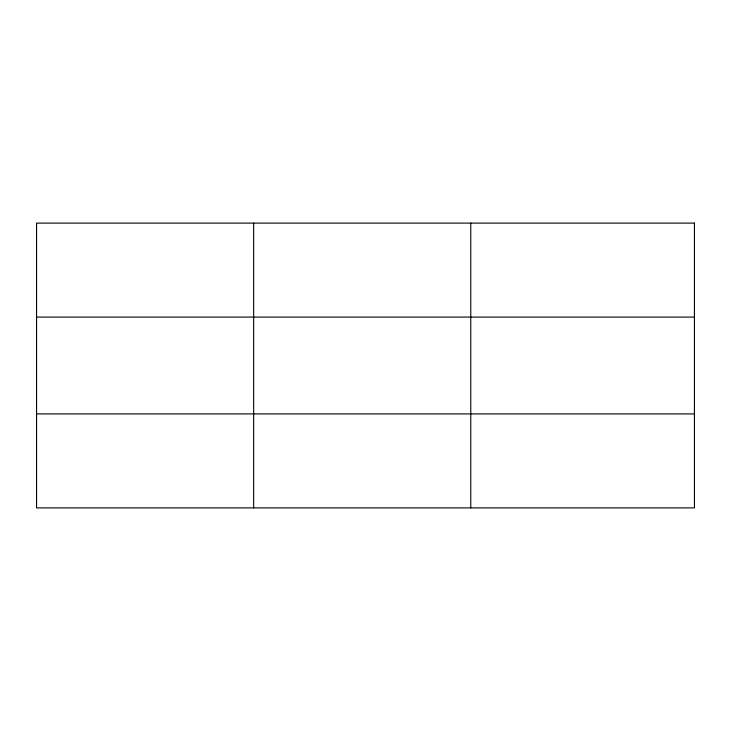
<?xml version="1.0" encoding="UTF-8"?>
<svg xmlns="http://www.w3.org/2000/svg" width="731" height="731" viewBox="0 0 731 731"><rect width="100%" height="100%" fill="white"/><g stroke="black" fill="none" stroke-linecap="round" stroke-linejoin="round"><path stroke-width="1.1" d="M253.657 223.11L253.657 507.89M470.764 223.11L470.764 507.89M36.55 317.09L694.45 317.09M36.55 413.91L694.45 413.91M694.45 223.11L694.45 507.89L36.55 507.89L36.55 223.11L694.45 223.11"/></g></svg>
